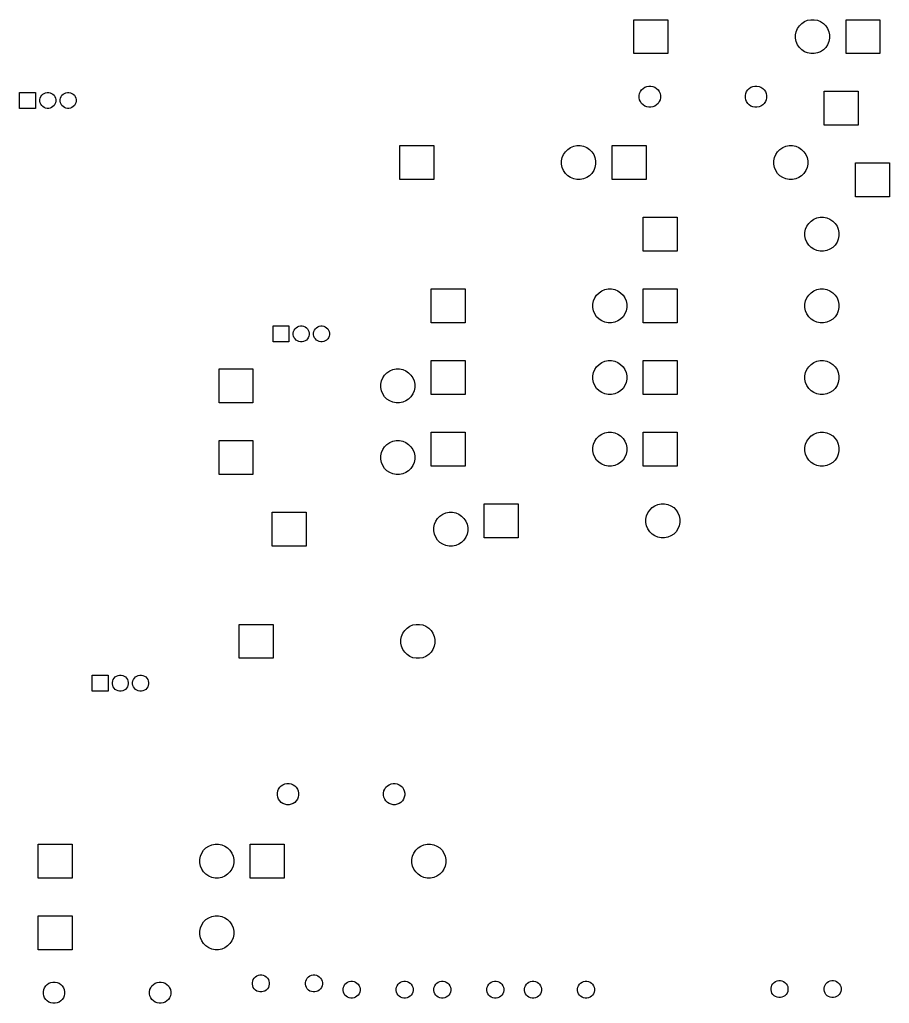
# Model space of a CAD drawing. Extents: x 30 to 480, y -170 to -28.
# Drawn here: x 314.2 to 396.2, y -170.4 to -77.7 of the extents above; entities that cross this region are included whole.
import ezdxf

# ---------------------------------------------------------------- set-up
doc = ezdxf.new("R2010")
doc.units = 0
doc.layers.add('BLACK', color=7, linetype='CONTINUOUS')

msp = doc.modelspace()

# ---------------------------------------------------------------- linework, layer by layer
at = {"layer": 'BLACK', "linetype": 'CONTINUOUS'}
for p, q in [((372.098, -80.94), (372.098, -77.74)), ((372.098, -77.74), (375.298, -77.74)), ((375.298, -77.74), (375.298, -80.94)), ((388.18, -77.9221), (388.471, -77.8015)), ((388.471, -77.8015), (388.78, -77.74)), ((388.78, -77.74), (389.096, -77.74)), ((389.096, -77.74), (389.405, -77.8015)), ((389.405, -77.8015), (389.696, -77.9221)), ((392.088, -80.94), (392.088, -77.74)), ((392.088, -77.74), (395.288, -77.74)), ((395.288, -77.74), (395.288, -80.94)), ((387.399, -78.8733), (387.52, -78.5821)), ((387.52, -78.5821), (387.695, -78.3201)), ((387.695, -78.3201), (387.918, -78.0972)), ((387.918, -78.0972), (388.18, -77.9221)), ((389.696, -77.9221), (389.958, -78.0972)), ((389.958, -78.0972), (390.181, -78.3201)), ((390.181, -78.3201), (390.356, -78.5821)), ((390.356, -78.5821), (390.477, -78.8733)), ((387.338, -79.1824), (387.399, -78.8733)), ((387.338, -79.4976), (387.338, -79.1824)), ((387.399, -79.8067), (387.338, -79.4976)), ((390.477, -78.8733), (390.538, -79.1824)), ((390.538, -79.4976), (390.477, -79.8067)), ((390.538, -79.1824), (390.538, -79.4976)), ((387.52, -80.0979), (387.399, -79.8067)), ((387.695, -80.3599), (387.52, -80.0979)), ((387.918, -80.5828), (387.695, -80.3599)), ((388.18, -80.7579), (387.918, -80.5828)), ((389.958, -80.5828), (389.696, -80.7579)), ((390.181, -80.3599), (389.958, -80.5828)), ((390.356, -80.0979), (390.181, -80.3599)), ((390.477, -79.8067), (390.356, -80.0979)), ((375.298, -80.94), (372.098, -80.94)), ((388.471, -80.8785), (388.18, -80.7579)), ((388.78, -80.94), (388.471, -80.8785)), ((389.096, -80.94), (388.78, -80.94)), ((389.405, -80.8785), (389.096, -80.94)), ((389.696, -80.7579), (389.405, -80.8785)), ((395.288, -80.94), (392.088, -80.94)), ((372.821, -84.3525), (372.961, -84.2132)), ((372.961, -84.2132), (373.124, -84.1038)), ((373.124, -84.1038), (373.306, -84.0284)), ((373.306, -84.0284), (373.5, -83.99)), ((373.5, -83.99), (373.696, -83.99)), ((373.696, -83.99), (373.89, -84.0284)), ((373.89, -84.0284), (374.072, -84.1038)), ((374.072, -84.1038), (374.235, -84.2132)), ((374.235, -84.2132), (374.375, -84.3525)), ((382.821, -84.3525), (382.961, -84.2132)), ((382.961, -84.2132), (383.124, -84.1038)), ((383.124, -84.1038), (383.306, -84.0284)), ((383.306, -84.0284), (383.5, -83.99)), ((383.5, -83.99), (383.696, -83.99)), ((383.696, -83.99), (383.89, -84.0284)), ((383.89, -84.0284), (384.072, -84.1038)), ((384.072, -84.1038), (384.235, -84.2132)), ((384.235, -84.2132), (384.375, -84.3525)), ((314.21, -86.094), (314.21, -84.594)), ((314.21, -84.594), (315.71, -84.594)), ((315.71, -84.594), (315.71, -86.094)), ((316.12, -85.2701), (316.149, -85.1252)), ((316.149, -85.1252), (316.205, -84.9887)), ((316.205, -84.9887), (316.287, -84.8659)), ((316.287, -84.8659), (316.392, -84.7614)), ((316.392, -84.7614), (316.515, -84.6794)), ((316.515, -84.6794), (316.651, -84.6228)), ((316.651, -84.6228), (316.796, -84.594)), ((316.796, -84.594), (316.944, -84.594)), ((316.944, -84.594), (317.089, -84.6228)), ((317.089, -84.6228), (317.225, -84.6794)), ((317.225, -84.6794), (317.348, -84.7614)), ((317.348, -84.7614), (317.453, -84.8659)), ((317.453, -84.8659), (317.535, -84.9887)), ((317.535, -84.9887), (317.591, -85.1252)), ((317.591, -85.1252), (317.62, -85.2701)), ((318.03, -85.2701), (318.059, -85.1252)), ((318.059, -85.1252), (318.115, -84.9887)), ((318.115, -84.9887), (318.197, -84.8659)), ((318.197, -84.8659), (318.302, -84.7614)), ((318.302, -84.7614), (318.425, -84.6794)), ((318.425, -84.6794), (318.561, -84.6228)), ((318.561, -84.6228), (318.706, -84.594)), ((318.706, -84.594), (318.854, -84.594)), ((318.854, -84.594), (318.999, -84.6228)), ((318.999, -84.6228), (319.135, -84.6794)), ((319.135, -84.6794), (319.258, -84.7614)), ((319.258, -84.7614), (319.363, -84.8659)), ((319.363, -84.8659), (319.445, -84.9887)), ((319.445, -84.9887), (319.501, -85.1252)), ((319.501, -85.1252), (319.53, -85.2701)), ((372.598, -84.8915), (372.636, -84.6983)), ((372.598, -85.0885), (372.598, -84.8915)), ((372.636, -85.2817), (372.598, -85.0885)), ((372.636, -84.6983), (372.712, -84.5163)), ((372.712, -84.5163), (372.821, -84.3525)), ((374.375, -84.3525), (374.484, -84.5163)), ((374.484, -84.5163), (374.56, -84.6983)), ((374.56, -84.6983), (374.598, -84.8915)), ((374.598, -85.0885), (374.56, -85.2817)), ((374.598, -84.8915), (374.598, -85.0885)), ((382.598, -84.8915), (382.636, -84.6983)), ((382.598, -85.0885), (382.598, -84.8915)), ((382.636, -85.2817), (382.598, -85.0885)), ((382.636, -84.6983), (382.712, -84.5163)), ((382.712, -84.5163), (382.821, -84.3525)), ((384.375, -84.3525), (384.484, -84.5163)), ((384.484, -84.5163), (384.56, -84.6983)), ((384.56, -84.6983), (384.598, -84.8915)), ((384.598, -85.0885), (384.56, -85.2817)), ((384.598, -84.8915), (384.598, -85.0885)), ((390.028, -87.69), (390.028, -84.49)), ((390.028, -84.49), (393.228, -84.49)), ((393.228, -84.49), (393.228, -87.69)), ((315.71, -86.094), (314.21, -86.094)), ((316.12, -85.4179), (316.12, -85.2701)), ((316.149, -85.5628), (316.12, -85.4179)), ((316.205, -85.6993), (316.149, -85.5628)), ((316.287, -85.8221), (316.205, -85.6993)), ((316.392, -85.9266), (316.287, -85.8221)), ((316.515, -86.0086), (316.392, -85.9266)), ((316.651, -86.0652), (316.515, -86.0086)), ((316.796, -86.094), (316.651, -86.0652)), ((316.944, -86.094), (316.796, -86.094)), ((317.089, -86.0652), (316.944, -86.094)), ((317.225, -86.0086), (317.089, -86.0652)), ((317.348, -85.9266), (317.225, -86.0086)), ((317.453, -85.8221), (317.348, -85.9266)), ((317.535, -85.6993), (317.453, -85.8221)), ((317.591, -85.5628), (317.535, -85.6993)), ((317.62, -85.4179), (317.591, -85.5628)), ((317.62, -85.2701), (317.62, -85.4179)), ((318.03, -85.4179), (318.03, -85.2701)), ((318.059, -85.5628), (318.03, -85.4179)), ((318.115, -85.6993), (318.059, -85.5628)), ((318.197, -85.8221), (318.115, -85.6993)), ((318.302, -85.9266), (318.197, -85.8221)), ((318.425, -86.0086), (318.302, -85.9266)), ((318.561, -86.0652), (318.425, -86.0086)), ((318.706, -86.094), (318.561, -86.0652)), ((318.854, -86.094), (318.706, -86.094)), ((318.999, -86.0652), (318.854, -86.094)), ((319.135, -86.0086), (318.999, -86.0652)), ((319.258, -85.9266), (319.135, -86.0086)), ((319.363, -85.8221), (319.258, -85.9266)), ((319.445, -85.6993), (319.363, -85.8221)), ((319.501, -85.5628), (319.445, -85.6993)), ((319.53, -85.4179), (319.501, -85.5628)), ((319.53, -85.2701), (319.53, -85.4179)), ((372.712, -85.4637), (372.636, -85.2817)), ((372.821, -85.6275), (372.712, -85.4637)), ((372.961, -85.7668), (372.821, -85.6275)), ((373.124, -85.8762), (372.961, -85.7668)), ((373.306, -85.9516), (373.124, -85.8762)), ((373.5, -85.99), (373.306, -85.9516)), ((373.696, -85.99), (373.5, -85.99)), ((373.89, -85.9516), (373.696, -85.99)), ((374.072, -85.8762), (373.89, -85.9516)), ((374.235, -85.7668), (374.072, -85.8762)), ((374.375, -85.6275), (374.235, -85.7668)), ((374.484, -85.4637), (374.375, -85.6275)), ((374.56, -85.2817), (374.484, -85.4637)), ((382.712, -85.4637), (382.636, -85.2817)), ((382.821, -85.6275), (382.712, -85.4637)), ((382.961, -85.7668), (382.821, -85.6275)), ((383.124, -85.8762), (382.961, -85.7668)), ((383.306, -85.9516), (383.124, -85.8762)), ((383.5, -85.99), (383.306, -85.9516)), ((383.696, -85.99), (383.5, -85.99)), ((383.89, -85.9516), (383.696, -85.99)), ((384.072, -85.8762), (383.89, -85.9516)), ((384.235, -85.7668), (384.072, -85.8762)), ((384.375, -85.6275), (384.235, -85.7668)), ((384.484, -85.4637), (384.375, -85.6275)), ((384.56, -85.2817), (384.484, -85.4637)), ((393.228, -87.69), (390.028, -87.69)), ((350.048, -92.8), (350.048, -89.6)), ((350.048, -89.6), (353.248, -89.6)), ((353.248, -89.6), (353.248, -92.8)), ((365.868, -89.9572), (366.13, -89.7821)), ((366.13, -89.7821), (366.421, -89.6615)), ((366.421, -89.6615), (366.73, -89.6)), ((366.73, -89.6), (367.046, -89.6)), ((367.046, -89.6), (367.355, -89.6615)), ((367.355, -89.6615), (367.646, -89.7821)), ((367.646, -89.7821), (367.908, -89.9572)), ((370.038, -92.8), (370.038, -89.6)), ((370.038, -89.6), (373.238, -89.6)), ((373.238, -89.6), (373.238, -92.8)), ((385.858, -89.9572), (386.12, -89.7821)), ((386.12, -89.7821), (386.411, -89.6615)), ((386.411, -89.6615), (386.72, -89.6)), ((386.72, -89.6), (387.036, -89.6)), ((387.036, -89.6), (387.345, -89.6615)), ((387.345, -89.6615), (387.636, -89.7821)), ((387.636, -89.7821), (387.898, -89.9572)), ((365.288, -91.0424), (365.349, -90.7333)), ((365.349, -90.7333), (365.47, -90.4421)), ((365.47, -90.4421), (365.645, -90.1801)), ((365.645, -90.1801), (365.868, -89.9572)), ((367.908, -89.9572), (368.131, -90.1801)), ((368.131, -90.1801), (368.306, -90.4421)), ((368.306, -90.4421), (368.427, -90.7333)), ((368.427, -90.7333), (368.488, -91.0424)), ((385.278, -91.0424), (385.339, -90.7333)), ((385.339, -90.7333), (385.46, -90.4421)), ((385.46, -90.4421), (385.635, -90.1801)), ((385.635, -90.1801), (385.858, -89.9572)), ((387.898, -89.9572), (388.121, -90.1801)), ((388.121, -90.1801), (388.296, -90.4421)), ((388.296, -90.4421), (388.417, -90.7333)), ((388.417, -90.7333), (388.478, -91.0424)), ((365.288, -91.3576), (365.288, -91.0424)), ((365.349, -91.6667), (365.288, -91.3576)), ((365.47, -91.9579), (365.349, -91.6667)), ((368.427, -91.6667), (368.306, -91.9579)), ((368.488, -91.3576), (368.427, -91.6667)), ((368.488, -91.0424), (368.488, -91.3576)), ((385.278, -91.3576), (385.278, -91.0424)), ((385.339, -91.6667), (385.278, -91.3576)), ((385.46, -91.9579), (385.339, -91.6667)), ((388.417, -91.6667), (388.296, -91.9579)), ((388.478, -91.3576), (388.417, -91.6667)), ((388.478, -91.0424), (388.478, -91.3576)), ((392.968, -94.44), (392.968, -91.24)), ((392.968, -91.24), (396.168, -91.24)), ((396.168, -91.24), (396.168, -94.44)), ((365.645, -92.2199), (365.47, -91.9579)), ((365.868, -92.4428), (365.645, -92.2199)), ((366.13, -92.6179), (365.868, -92.4428)), ((366.421, -92.7385), (366.13, -92.6179)), ((367.646, -92.6179), (367.355, -92.7385)), ((367.908, -92.4428), (367.646, -92.6179)), ((368.131, -92.2199), (367.908, -92.4428)), ((368.306, -91.9579), (368.131, -92.2199)), ((385.635, -92.2199), (385.46, -91.9579)), ((385.858, -92.4428), (385.635, -92.2199)), ((386.12, -92.6179), (385.858, -92.4428)), ((386.411, -92.7385), (386.12, -92.6179)), ((387.636, -92.6179), (387.345, -92.7385)), ((387.898, -92.4428), (387.636, -92.6179)), ((388.121, -92.2199), (387.898, -92.4428)), ((388.296, -91.9579), (388.121, -92.2199)), ((353.248, -92.8), (350.048, -92.8)), ((366.73, -92.8), (366.421, -92.7385)), ((367.046, -92.8), (366.73, -92.8)), ((367.355, -92.7385), (367.046, -92.8)), ((373.238, -92.8), (370.038, -92.8)), ((386.72, -92.8), (386.411, -92.7385)), ((387.036, -92.8), (386.72, -92.8)), ((387.345, -92.7385), (387.036, -92.8)), ((396.168, -94.44), (392.968, -94.44)), ((372.978, -99.55), (372.978, -96.35)), ((372.978, -96.35), (376.178, -96.35)), ((376.178, -96.35), (376.178, -99.55)), ((389.351, -96.4115), (389.66, -96.35)), ((389.66, -96.35), (389.976, -96.35)), ((389.976, -96.35), (390.285, -96.4115)), ((388.279, -97.4833), (388.4, -97.1921)), ((388.4, -97.1921), (388.575, -96.9301)), ((388.575, -96.9301), (388.798, -96.7072)), ((388.798, -96.7072), (389.06, -96.5321)), ((389.06, -96.5321), (389.351, -96.4115)), ((390.285, -96.4115), (390.576, -96.5321)), ((390.576, -96.5321), (390.838, -96.7072)), ((390.838, -96.7072), (391.061, -96.9301)), ((391.061, -96.9301), (391.236, -97.1921)), ((391.236, -97.1921), (391.357, -97.4833)), ((388.218, -97.7924), (388.279, -97.4833)), ((388.218, -98.1076), (388.218, -97.7924)), ((388.279, -98.4167), (388.218, -98.1076)), ((391.357, -97.4833), (391.418, -97.7924)), ((391.418, -98.1076), (391.357, -98.4167)), ((391.418, -97.7924), (391.418, -98.1076)), ((388.4, -98.7079), (388.279, -98.4167)), ((388.575, -98.9699), (388.4, -98.7079)), ((388.798, -99.1928), (388.575, -98.9699)), ((391.061, -98.9699), (390.838, -99.1928)), ((391.236, -98.7079), (391.061, -98.9699)), ((391.357, -98.4167), (391.236, -98.7079)), ((376.178, -99.55), (372.978, -99.55)), ((389.06, -99.3679), (388.798, -99.1928)), ((389.351, -99.4885), (389.06, -99.3679)), ((389.66, -99.55), (389.351, -99.4885)), ((389.976, -99.55), (389.66, -99.55)), ((390.285, -99.4885), (389.976, -99.55)), ((390.576, -99.3679), (390.285, -99.4885)), ((390.838, -99.1928), (390.576, -99.3679)), ((352.988, -106.3), (352.988, -103.1)), ((352.988, -103.1), (356.188, -103.1)), ((356.188, -103.1), (356.188, -106.3)), ((368.41, -103.942), (368.585, -103.68)), ((368.585, -103.68), (368.808, -103.457)), ((368.808, -103.457), (369.07, -103.282)), ((369.07, -103.282), (369.361, -103.161)), ((369.361, -103.161), (369.67, -103.1)), ((369.67, -103.1), (369.986, -103.1)), ((369.986, -103.1), (370.295, -103.161)), ((370.295, -103.161), (370.586, -103.282)), ((370.586, -103.282), (370.848, -103.457)), ((370.848, -103.457), (371.071, -103.68)), ((371.071, -103.68), (371.246, -103.942)), ((372.978, -106.3), (372.978, -103.1)), ((372.978, -103.1), (376.178, -103.1)), ((376.178, -103.1), (376.178, -106.3)), ((388.4, -103.942), (388.575, -103.68)), ((388.575, -103.68), (388.798, -103.457)), ((388.798, -103.457), (389.06, -103.282)), ((389.06, -103.282), (389.351, -103.161)), ((389.351, -103.161), (389.66, -103.1)), ((389.66, -103.1), (389.976, -103.1)), ((389.976, -103.1), (390.285, -103.161)), ((390.285, -103.161), (390.576, -103.282)), ((390.576, -103.282), (390.838, -103.457)), ((390.838, -103.457), (391.061, -103.68)), ((391.061, -103.68), (391.236, -103.942)), ((368.228, -104.542), (368.289, -104.233)), ((368.228, -104.858), (368.228, -104.542)), ((368.289, -104.233), (368.41, -103.942)), ((371.246, -103.942), (371.367, -104.233)), ((371.367, -104.233), (371.428, -104.542)), ((371.428, -104.542), (371.428, -104.858)), ((388.218, -104.542), (388.279, -104.233)), ((388.218, -104.858), (388.218, -104.542)), ((388.279, -104.233), (388.4, -103.942)), ((391.236, -103.942), (391.357, -104.233)), ((391.357, -104.233), (391.418, -104.542)), ((391.418, -104.542), (391.418, -104.858)), ((368.289, -105.167), (368.228, -104.858)), ((368.41, -105.458), (368.289, -105.167)), ((368.585, -105.72), (368.41, -105.458)), ((371.246, -105.458), (371.071, -105.72)), ((371.367, -105.167), (371.246, -105.458)), ((371.428, -104.858), (371.367, -105.167)), ((388.279, -105.167), (388.218, -104.858)), ((388.4, -105.458), (388.279, -105.167)), ((388.575, -105.72), (388.4, -105.458)), ((391.236, -105.458), (391.061, -105.72)), ((391.357, -105.167), (391.236, -105.458)), ((391.418, -104.858), (391.357, -105.167)), ((356.188, -106.3), (352.988, -106.3)), ((368.808, -105.943), (368.585, -105.72)), ((369.07, -106.118), (368.808, -105.943)), ((369.361, -106.239), (369.07, -106.118)), ((369.67, -106.3), (369.361, -106.239)), ((369.986, -106.3), (369.67, -106.3)), ((370.295, -106.239), (369.986, -106.3)), ((370.586, -106.118), (370.295, -106.239)), ((370.848, -105.943), (370.586, -106.118)), ((371.071, -105.72), (370.848, -105.943)), ((376.178, -106.3), (372.978, -106.3)), ((388.798, -105.943), (388.575, -105.72)), ((389.06, -106.118), (388.798, -105.943)), ((389.351, -106.239), (389.06, -106.118)), ((389.66, -106.3), (389.351, -106.239)), ((389.976, -106.3), (389.66, -106.3)), ((390.285, -106.239), (389.976, -106.3)), ((390.576, -106.118), (390.285, -106.239)), ((390.838, -105.943), (390.576, -106.118)), ((391.061, -105.72), (390.838, -105.943)), ((338.088, -108.09), (338.088, -106.59)), ((338.088, -106.59), (339.588, -106.59)), ((339.588, -106.59), (339.588, -108.09)), ((339.998, -107.266), (340.027, -107.121)), ((339.998, -107.414), (339.998, -107.266)), ((340.027, -107.559), (339.998, -107.414)), ((340.027, -107.121), (340.083, -106.985)), ((340.083, -106.985), (340.165, -106.862)), ((340.165, -106.862), (340.27, -106.757)), ((340.27, -106.757), (340.393, -106.675)), ((340.393, -106.675), (340.529, -106.619)), ((340.529, -106.619), (340.674, -106.59)), ((340.674, -106.59), (340.822, -106.59)), ((340.822, -106.59), (340.967, -106.619)), ((340.967, -106.619), (341.103, -106.675)), ((341.103, -106.675), (341.226, -106.757)), ((341.226, -106.757), (341.331, -106.862)), ((341.331, -106.862), (341.413, -106.985)), ((341.413, -106.985), (341.469, -107.121)), ((341.469, -107.121), (341.498, -107.266)), ((341.498, -107.414), (341.469, -107.559)), ((341.498, -107.266), (341.498, -107.414)), ((341.908, -107.266), (341.937, -107.121)), ((341.908, -107.414), (341.908, -107.266)), ((341.937, -107.559), (341.908, -107.414)), ((341.937, -107.121), (341.993, -106.985)), ((341.993, -106.985), (342.075, -106.862)), ((342.075, -106.862), (342.18, -106.757)), ((342.18, -106.757), (342.303, -106.675)), ((342.303, -106.675), (342.439, -106.619)), ((342.439, -106.619), (342.584, -106.59)), ((342.584, -106.59), (342.732, -106.59)), ((342.732, -106.59), (342.877, -106.619)), ((342.877, -106.619), (343.013, -106.675)), ((343.013, -106.675), (343.136, -106.757)), ((343.136, -106.757), (343.241, -106.862)), ((343.241, -106.862), (343.323, -106.985)), ((343.323, -106.985), (343.379, -107.121)), ((343.379, -107.121), (343.408, -107.266)), ((343.408, -107.414), (343.379, -107.559)), ((343.408, -107.266), (343.408, -107.414)), ((339.588, -108.09), (338.088, -108.09)), ((340.083, -107.695), (340.027, -107.559)), ((340.165, -107.818), (340.083, -107.695)), ((340.27, -107.923), (340.165, -107.818)), ((340.393, -108.005), (340.27, -107.923)), ((340.529, -108.061), (340.393, -108.005)), ((340.674, -108.09), (340.529, -108.061)), ((340.822, -108.09), (340.674, -108.09)), ((340.967, -108.061), (340.822, -108.09)), ((341.103, -108.005), (340.967, -108.061)), ((341.226, -107.923), (341.103, -108.005)), ((341.331, -107.818), (341.226, -107.923)), ((341.413, -107.695), (341.331, -107.818)), ((341.469, -107.559), (341.413, -107.695)), ((341.993, -107.695), (341.937, -107.559)), ((342.075, -107.818), (341.993, -107.695)), ((342.18, -107.923), (342.075, -107.818)), ((342.303, -108.005), (342.18, -107.923)), ((342.439, -108.061), (342.303, -108.005)), ((342.584, -108.09), (342.439, -108.061)), ((342.732, -108.09), (342.584, -108.09)), ((342.877, -108.061), (342.732, -108.09)), ((343.013, -108.005), (342.877, -108.061)), ((343.136, -107.923), (343.013, -108.005)), ((343.241, -107.818), (343.136, -107.923)), ((343.323, -107.695), (343.241, -107.818)), ((343.379, -107.559), (343.323, -107.695)), ((352.988, -113.05), (352.988, -109.85)), ((352.988, -109.85), (356.188, -109.85)), ((356.188, -109.85), (356.188, -113.05)), ((368.585, -110.43), (368.808, -110.207)), ((368.808, -110.207), (369.07, -110.032)), ((369.07, -110.032), (369.361, -109.911)), ((369.361, -109.911), (369.67, -109.85)), ((369.67, -109.85), (369.986, -109.85)), ((369.986, -109.85), (370.295, -109.911)), ((370.295, -109.911), (370.586, -110.032)), ((370.586, -110.032), (370.848, -110.207)), ((370.848, -110.207), (371.071, -110.43)), ((372.978, -113.05), (372.978, -109.85)), ((372.978, -109.85), (376.178, -109.85)), ((376.178, -109.85), (376.178, -113.05)), ((388.575, -110.43), (388.798, -110.207)), ((388.798, -110.207), (389.06, -110.032)), ((389.06, -110.032), (389.351, -109.911)), ((389.351, -109.911), (389.66, -109.85)), ((389.66, -109.85), (389.976, -109.85)), ((389.976, -109.85), (390.285, -109.911)), ((390.285, -109.911), (390.576, -110.032)), ((390.576, -110.032), (390.838, -110.207)), ((390.838, -110.207), (391.061, -110.43)), ((332.998, -113.84), (332.998, -110.64)), ((332.998, -110.64), (336.198, -110.64)), ((336.198, -110.64), (336.198, -113.84)), ((348.595, -111.22), (348.818, -110.997)), ((348.818, -110.997), (349.08, -110.822)), ((349.08, -110.822), (349.371, -110.701)), ((349.371, -110.701), (349.68, -110.64)), ((349.68, -110.64), (349.996, -110.64)), ((349.996, -110.64), (350.305, -110.701)), ((350.305, -110.701), (350.596, -110.822)), ((350.596, -110.822), (350.858, -110.997)), ((350.858, -110.997), (351.081, -111.22)), ((368.228, -111.292), (368.289, -110.983)), ((368.289, -110.983), (368.41, -110.692)), ((368.41, -110.692), (368.585, -110.43)), ((371.071, -110.43), (371.246, -110.692)), ((371.246, -110.692), (371.367, -110.983)), ((371.367, -110.983), (371.428, -111.292)), ((388.218, -111.292), (388.279, -110.983)), ((388.279, -110.983), (388.4, -110.692)), ((388.4, -110.692), (388.575, -110.43)), ((391.061, -110.43), (391.236, -110.692)), ((391.236, -110.692), (391.357, -110.983)), ((391.357, -110.983), (391.418, -111.292)), ((348.238, -112.082), (348.299, -111.773)), ((348.238, -112.398), (348.238, -112.082)), ((348.299, -111.773), (348.42, -111.482)), ((348.42, -111.482), (348.595, -111.22)), ((351.081, -111.22), (351.256, -111.482)), ((351.256, -111.482), (351.377, -111.773)), ((351.377, -111.773), (351.438, -112.082)), ((351.438, -112.082), (351.438, -112.398)), ((368.228, -111.608), (368.228, -111.292)), ((368.289, -111.917), (368.228, -111.608)), ((368.41, -112.208), (368.289, -111.917)), ((371.367, -111.917), (371.246, -112.208)), ((371.428, -111.608), (371.367, -111.917)), ((371.428, -111.292), (371.428, -111.608)), ((388.218, -111.608), (388.218, -111.292)), ((388.279, -111.917), (388.218, -111.608)), ((388.4, -112.208), (388.279, -111.917)), ((391.357, -111.917), (391.236, -112.208)), ((391.418, -111.608), (391.357, -111.917)), ((391.418, -111.292), (391.418, -111.608)), ((348.299, -112.707), (348.238, -112.398)), ((348.42, -112.998), (348.299, -112.707)), ((348.595, -113.26), (348.42, -112.998)), ((351.256, -112.998), (351.081, -113.26)), ((351.377, -112.707), (351.256, -112.998)), ((351.438, -112.398), (351.377, -112.707)), ((368.585, -112.47), (368.41, -112.208)), ((368.808, -112.693), (368.585, -112.47)), ((369.07, -112.868), (368.808, -112.693)), ((369.361, -112.989), (369.07, -112.868)), ((369.67, -113.05), (369.361, -112.989)), ((370.295, -112.989), (369.986, -113.05)), ((370.586, -112.868), (370.295, -112.989)), ((370.848, -112.693), (370.586, -112.868)), ((371.071, -112.47), (370.848, -112.693)), ((371.246, -112.208), (371.071, -112.47)), ((388.575, -112.47), (388.4, -112.208)), ((388.798, -112.693), (388.575, -112.47)), ((389.06, -112.868), (388.798, -112.693)), ((389.351, -112.989), (389.06, -112.868)), ((389.66, -113.05), (389.351, -112.989)), ((390.285, -112.989), (389.976, -113.05)), ((390.576, -112.868), (390.285, -112.989)), ((390.838, -112.693), (390.576, -112.868)), ((391.061, -112.47), (390.838, -112.693)), ((391.236, -112.208), (391.061, -112.47)), ((336.198, -113.84), (332.998, -113.84)), ((348.818, -113.483), (348.595, -113.26)), ((349.08, -113.658), (348.818, -113.483)), ((349.371, -113.779), (349.08, -113.658)), ((349.68, -113.84), (349.371, -113.779)), ((349.996, -113.84), (349.68, -113.84)), ((350.305, -113.779), (349.996, -113.84)), ((350.596, -113.658), (350.305, -113.779)), ((350.858, -113.483), (350.596, -113.658)), ((351.081, -113.26), (350.858, -113.483)), ((356.188, -113.05), (352.988, -113.05)), ((369.986, -113.05), (369.67, -113.05)), ((376.178, -113.05), (372.978, -113.05)), ((389.976, -113.05), (389.66, -113.05)), ((352.988, -119.8), (352.988, -116.6)), ((352.988, -116.6), (356.188, -116.6)), ((356.188, -116.6), (356.188, -119.8)), ((369.07, -116.782), (369.361, -116.661)), ((369.361, -116.661), (369.67, -116.6)), ((369.67, -116.6), (369.986, -116.6)), ((369.986, -116.6), (370.295, -116.661)), ((370.295, -116.661), (370.586, -116.782)), ((372.978, -119.8), (372.978, -116.6)), ((372.978, -116.6), (376.178, -116.6)), ((376.178, -116.6), (376.178, -119.8)), ((389.06, -116.782), (389.351, -116.661)), ((389.351, -116.661), (389.66, -116.6)), ((389.66, -116.6), (389.976, -116.6)), ((389.976, -116.6), (390.285, -116.661)), ((390.285, -116.661), (390.576, -116.782)), ((332.998, -120.59), (332.998, -117.39)), ((332.998, -117.39), (336.198, -117.39)), ((336.198, -117.39), (336.198, -120.59)), ((348.818, -117.747), (349.08, -117.572)), ((349.08, -117.572), (349.371, -117.451)), ((349.371, -117.451), (349.68, -117.39)), ((349.68, -117.39), (349.996, -117.39)), ((349.996, -117.39), (350.305, -117.451)), ((350.305, -117.451), (350.596, -117.572)), ((350.596, -117.572), (350.858, -117.747)), ((368.289, -117.733), (368.41, -117.442)), ((368.41, -117.442), (368.585, -117.18)), ((368.585, -117.18), (368.808, -116.957)), ((368.808, -116.957), (369.07, -116.782)), ((370.586, -116.782), (370.848, -116.957)), ((370.848, -116.957), (371.071, -117.18)), ((371.071, -117.18), (371.246, -117.442)), ((371.246, -117.442), (371.367, -117.733)), ((388.279, -117.733), (388.4, -117.442)), ((388.4, -117.442), (388.575, -117.18)), ((388.575, -117.18), (388.798, -116.957)), ((388.798, -116.957), (389.06, -116.782)), ((390.576, -116.782), (390.838, -116.957)), ((390.838, -116.957), (391.061, -117.18)), ((391.061, -117.18), (391.236, -117.442)), ((391.236, -117.442), (391.357, -117.733)), ((348.238, -118.832), (348.299, -118.523)), ((348.299, -118.523), (348.42, -118.232)), ((348.42, -118.232), (348.595, -117.97)), ((348.595, -117.97), (348.818, -117.747)), ((350.858, -117.747), (351.081, -117.97)), ((351.081, -117.97), (351.256, -118.232)), ((351.256, -118.232), (351.377, -118.523)), ((351.377, -118.523), (351.438, -118.832)), ((368.228, -118.042), (368.289, -117.733)), ((368.228, -118.358), (368.228, -118.042)), ((368.289, -118.667), (368.228, -118.358)), ((371.367, -117.733), (371.428, -118.042)), ((371.428, -118.358), (371.367, -118.667)), ((371.428, -118.042), (371.428, -118.358)), ((388.218, -118.042), (388.279, -117.733)), ((388.218, -118.358), (388.218, -118.042)), ((388.279, -118.667), (388.218, -118.358)), ((391.357, -117.733), (391.418, -118.042)), ((391.418, -118.358), (391.357, -118.667)), ((391.418, -118.042), (391.418, -118.358)), ((348.238, -119.148), (348.238, -118.832)), ((348.299, -119.457), (348.238, -119.148)), ((348.42, -119.748), (348.299, -119.457)), ((351.377, -119.457), (351.256, -119.748)), ((351.438, -119.148), (351.377, -119.457)), ((351.438, -118.832), (351.438, -119.148)), ((368.41, -118.958), (368.289, -118.667)), ((368.585, -119.22), (368.41, -118.958)), ((368.808, -119.443), (368.585, -119.22)), ((369.07, -119.618), (368.808, -119.443)), ((370.848, -119.443), (370.586, -119.618)), ((371.071, -119.22), (370.848, -119.443)), ((371.246, -118.958), (371.071, -119.22)), ((371.367, -118.667), (371.246, -118.958)), ((388.4, -118.958), (388.279, -118.667)), ((388.575, -119.22), (388.4, -118.958)), ((388.798, -119.443), (388.575, -119.22)), ((389.06, -119.618), (388.798, -119.443)), ((390.838, -119.443), (390.576, -119.618)), ((391.061, -119.22), (390.838, -119.443)), ((391.236, -118.958), (391.061, -119.22)), ((391.357, -118.667), (391.236, -118.958)), ((348.595, -120.01), (348.42, -119.748)), ((348.818, -120.233), (348.595, -120.01)), ((349.08, -120.408), (348.818, -120.233)), ((349.371, -120.529), (349.08, -120.408)), ((350.596, -120.408), (350.305, -120.529)), ((350.858, -120.233), (350.596, -120.408)), ((351.081, -120.01), (350.858, -120.233)), ((351.256, -119.748), (351.081, -120.01)), ((356.188, -119.8), (352.988, -119.8)), ((369.361, -119.739), (369.07, -119.618)), ((369.67, -119.8), (369.361, -119.739)), ((369.986, -119.8), (369.67, -119.8)), ((370.295, -119.739), (369.986, -119.8)), ((370.586, -119.618), (370.295, -119.739)), ((376.178, -119.8), (372.978, -119.8)), ((389.351, -119.739), (389.06, -119.618)), ((389.66, -119.8), (389.351, -119.739)), ((389.976, -119.8), (389.66, -119.8)), ((390.285, -119.739), (389.976, -119.8)), ((390.576, -119.618), (390.285, -119.739)), ((336.198, -120.59), (332.998, -120.59)), ((349.68, -120.59), (349.371, -120.529)), ((349.996, -120.59), (349.68, -120.59)), ((350.305, -120.529), (349.996, -120.59)), ((337.998, -127.34), (337.998, -124.14)), ((337.998, -124.14), (341.198, -124.14)), ((341.198, -124.14), (341.198, -127.34)), ((354.371, -124.201), (354.68, -124.14)), ((354.68, -124.14), (354.996, -124.14)), ((354.996, -124.14), (355.305, -124.201)), ((357.988, -126.55), (357.988, -123.35)), ((357.988, -123.35), (361.188, -123.35)), ((361.188, -123.35), (361.188, -126.55)), ((373.41, -124.192), (373.585, -123.93)), ((373.585, -123.93), (373.808, -123.707)), ((373.808, -123.707), (374.07, -123.532)), ((374.07, -123.532), (374.361, -123.411)), ((374.361, -123.411), (374.67, -123.35)), ((374.67, -123.35), (374.986, -123.35)), ((374.986, -123.35), (375.295, -123.411)), ((375.295, -123.411), (375.586, -123.532)), ((375.586, -123.532), (375.848, -123.707)), ((375.848, -123.707), (376.071, -123.93)), ((376.071, -123.93), (376.246, -124.192)), ((353.299, -125.273), (353.42, -124.982)), ((353.42, -124.982), (353.595, -124.72)), ((353.595, -124.72), (353.818, -124.497)), ((353.818, -124.497), (354.08, -124.322)), ((354.08, -124.322), (354.371, -124.201)), ((355.305, -124.201), (355.596, -124.322)), ((355.596, -124.322), (355.858, -124.497)), ((355.858, -124.497), (356.081, -124.72)), ((356.081, -124.72), (356.256, -124.982)), ((356.256, -124.982), (356.377, -125.273)), ((373.228, -124.792), (373.289, -124.483)), ((373.228, -125.108), (373.228, -124.792)), ((373.289, -124.483), (373.41, -124.192)), ((376.246, -124.192), (376.367, -124.483)), ((376.367, -124.483), (376.428, -124.792)), ((376.428, -124.792), (376.428, -125.108)), ((353.238, -125.582), (353.299, -125.273)), ((353.238, -125.898), (353.238, -125.582)), ((353.299, -126.207), (353.238, -125.898)), ((356.377, -125.273), (356.438, -125.582)), ((356.438, -125.898), (356.377, -126.207)), ((356.438, -125.582), (356.438, -125.898)), ((373.289, -125.417), (373.228, -125.108)), ((373.41, -125.708), (373.289, -125.417)), ((373.585, -125.97), (373.41, -125.708)), ((373.808, -126.193), (373.585, -125.97)), ((376.071, -125.97), (375.848, -126.193)), ((376.246, -125.708), (376.071, -125.97)), ((376.367, -125.417), (376.246, -125.708)), ((376.428, -125.108), (376.367, -125.417)), ((353.42, -126.498), (353.299, -126.207)), ((353.595, -126.76), (353.42, -126.498)), ((353.818, -126.983), (353.595, -126.76)), ((356.081, -126.76), (355.858, -126.983)), ((356.256, -126.498), (356.081, -126.76)), ((356.377, -126.207), (356.256, -126.498)), ((361.188, -126.55), (357.988, -126.55)), ((374.07, -126.368), (373.808, -126.193)), ((374.361, -126.489), (374.07, -126.368)), ((374.67, -126.55), (374.361, -126.489)), ((374.986, -126.55), (374.67, -126.55)), ((375.295, -126.489), (374.986, -126.55)), ((375.586, -126.368), (375.295, -126.489)), ((375.848, -126.193), (375.586, -126.368)), ((341.198, -127.34), (337.998, -127.34)), ((354.08, -127.158), (353.818, -126.983)), ((354.371, -127.279), (354.08, -127.158)), ((354.68, -127.34), (354.371, -127.279)), ((354.996, -127.34), (354.68, -127.34)), ((355.305, -127.279), (354.996, -127.34)), ((355.596, -127.158), (355.305, -127.279)), ((355.858, -126.983), (355.596, -127.158)), ((334.903, -137.9), (334.903, -134.7)), ((334.903, -134.7), (338.103, -134.7)), ((338.103, -134.7), (338.103, -137.9)), ((350.325, -135.542), (350.5, -135.28)), ((350.5, -135.28), (350.723, -135.057)), ((350.723, -135.057), (350.985, -134.882)), ((350.985, -134.882), (351.276, -134.761)), ((351.276, -134.761), (351.585, -134.7)), ((351.585, -134.7), (351.901, -134.7)), ((351.901, -134.7), (352.21, -134.761)), ((352.21, -134.761), (352.501, -134.882)), ((352.501, -134.882), (352.763, -135.057)), ((352.763, -135.057), (352.986, -135.28)), ((352.986, -135.28), (353.161, -135.542)), ((350.143, -136.142), (350.204, -135.833)), ((350.143, -136.458), (350.143, -136.142)), ((350.204, -135.833), (350.325, -135.542)), ((353.161, -135.542), (353.282, -135.833)), ((353.282, -135.833), (353.343, -136.142)), ((353.343, -136.142), (353.343, -136.458)), ((350.204, -136.767), (350.143, -136.458)), ((350.325, -137.058), (350.204, -136.767)), ((350.5, -137.32), (350.325, -137.058)), ((353.161, -137.058), (352.986, -137.32)), ((353.282, -136.767), (353.161, -137.058)), ((353.343, -136.458), (353.282, -136.767)), ((338.103, -137.9), (334.903, -137.9)), ((350.723, -137.543), (350.5, -137.32)), ((350.985, -137.718), (350.723, -137.543)), ((351.276, -137.839), (350.985, -137.718)), ((351.585, -137.9), (351.276, -137.839)), ((351.901, -137.9), (351.585, -137.9)), ((352.21, -137.839), (351.901, -137.9)), ((352.501, -137.718), (352.21, -137.839)), ((352.763, -137.543), (352.501, -137.718)), ((352.986, -137.32), (352.763, -137.543)), ((321.038, -140.99), (321.038, -139.49)), ((321.038, -139.49), (322.538, -139.49)), ((322.538, -139.49), (322.538, -140.99)), ((322.977, -140.021), (323.033, -139.885)), ((323.033, -139.885), (323.115, -139.762)), ((323.115, -139.762), (323.22, -139.657)), ((323.22, -139.657), (323.343, -139.575)), ((323.343, -139.575), (323.479, -139.519)), ((323.479, -139.519), (323.624, -139.49)), ((323.624, -139.49), (323.772, -139.49)), ((323.772, -139.49), (323.917, -139.519)), ((323.917, -139.519), (324.053, -139.575)), ((324.053, -139.575), (324.176, -139.657)), ((324.176, -139.657), (324.281, -139.762)), ((324.281, -139.762), (324.363, -139.885)), ((324.363, -139.885), (324.419, -140.021)), ((324.887, -140.021), (324.943, -139.885)), ((324.943, -139.885), (325.025, -139.762)), ((325.025, -139.762), (325.13, -139.657)), ((325.13, -139.657), (325.253, -139.575)), ((325.253, -139.575), (325.389, -139.519)), ((325.389, -139.519), (325.534, -139.49)), ((325.534, -139.49), (325.682, -139.49)), ((325.682, -139.49), (325.827, -139.519)), ((325.827, -139.519), (325.963, -139.575)), ((325.963, -139.575), (326.086, -139.657)), ((326.086, -139.657), (326.191, -139.762)), ((326.191, -139.762), (326.273, -139.885)), ((326.273, -139.885), (326.329, -140.021)), ((322.948, -140.166), (322.977, -140.021)), ((322.948, -140.314), (322.948, -140.166)), ((322.977, -140.459), (322.948, -140.314)), ((323.033, -140.595), (322.977, -140.459)), ((323.115, -140.718), (323.033, -140.595)), ((323.22, -140.823), (323.115, -140.718)), ((323.343, -140.905), (323.22, -140.823)), ((324.176, -140.823), (324.053, -140.905)), ((324.281, -140.718), (324.176, -140.823)), ((324.363, -140.595), (324.281, -140.718)), ((324.419, -140.459), (324.363, -140.595)), ((324.419, -140.021), (324.448, -140.166)), ((324.448, -140.314), (324.419, -140.459)), ((324.448, -140.166), (324.448, -140.314)), ((324.858, -140.166), (324.887, -140.021)), ((324.858, -140.314), (324.858, -140.166)), ((324.887, -140.459), (324.858, -140.314)), ((324.943, -140.595), (324.887, -140.459)), ((325.025, -140.718), (324.943, -140.595)), ((325.13, -140.823), (325.025, -140.718)), ((325.253, -140.905), (325.13, -140.823)), ((326.086, -140.823), (325.963, -140.905)), ((326.191, -140.718), (326.086, -140.823)), ((326.273, -140.595), (326.191, -140.718)), ((326.329, -140.459), (326.273, -140.595)), ((326.329, -140.021), (326.358, -140.166)), ((326.358, -140.314), (326.329, -140.459)), ((326.358, -140.166), (326.358, -140.314)), ((322.538, -140.99), (321.038, -140.99)), ((323.479, -140.961), (323.343, -140.905)), ((323.624, -140.99), (323.479, -140.961)), ((323.772, -140.99), (323.624, -140.99)), ((323.917, -140.961), (323.772, -140.99)), ((324.053, -140.905), (323.917, -140.961)), ((325.389, -140.961), (325.253, -140.905)), ((325.534, -140.99), (325.389, -140.961)), ((325.682, -140.99), (325.534, -140.99)), ((325.827, -140.961), (325.682, -140.99)), ((325.963, -140.905), (325.827, -140.961)), ((338.612, -150.216), (338.721, -150.053)), ((338.721, -150.053), (338.861, -149.913)), ((338.861, -149.913), (339.024, -149.804)), ((339.024, -149.804), (339.206, -149.728)), ((339.206, -149.728), (339.4, -149.69)), ((339.4, -149.69), (339.596, -149.69)), ((339.596, -149.69), (339.79, -149.728)), ((339.79, -149.728), (339.972, -149.804)), ((339.972, -149.804), (340.135, -149.913)), ((340.135, -149.913), (340.275, -150.053)), ((340.275, -150.053), (340.384, -150.216)), ((348.612, -150.216), (348.721, -150.053)), ((348.721, -150.053), (348.861, -149.913)), ((348.861, -149.913), (349.024, -149.804)), ((349.024, -149.804), (349.206, -149.728)), ((349.206, -149.728), (349.4, -149.69)), ((349.4, -149.69), (349.596, -149.69)), ((349.596, -149.69), (349.79, -149.728)), ((349.79, -149.728), (349.972, -149.804)), ((349.972, -149.804), (350.135, -149.913)), ((350.135, -149.913), (350.275, -150.053)), ((350.275, -150.053), (350.384, -150.216)), ((338.498, -150.592), (338.536, -150.398)), ((338.498, -150.788), (338.498, -150.592)), ((338.536, -150.982), (338.498, -150.788)), ((338.536, -150.398), (338.612, -150.216)), ((338.612, -151.164), (338.536, -150.982)), ((340.384, -150.216), (340.46, -150.398)), ((340.46, -150.982), (340.384, -151.164)), ((340.46, -150.398), (340.498, -150.592)), ((340.498, -150.788), (340.46, -150.982)), ((340.498, -150.592), (340.498, -150.788)), ((348.498, -150.592), (348.536, -150.398)), ((348.498, -150.788), (348.498, -150.592)), ((348.536, -150.982), (348.498, -150.788)), ((348.536, -150.398), (348.612, -150.216)), ((348.612, -151.164), (348.536, -150.982)), ((350.384, -150.216), (350.46, -150.398)), ((350.46, -150.982), (350.384, -151.164)), ((350.46, -150.398), (350.498, -150.592)), ((350.498, -150.788), (350.46, -150.982)), ((350.498, -150.592), (350.498, -150.788)), ((338.721, -151.327), (338.612, -151.164)), ((338.861, -151.467), (338.721, -151.327)), ((339.024, -151.576), (338.861, -151.467)), ((339.206, -151.652), (339.024, -151.576)), ((339.4, -151.69), (339.206, -151.652)), ((339.596, -151.69), (339.4, -151.69)), ((339.79, -151.652), (339.596, -151.69)), ((339.972, -151.576), (339.79, -151.652)), ((340.135, -151.467), (339.972, -151.576)), ((340.275, -151.327), (340.135, -151.467)), ((340.384, -151.164), (340.275, -151.327)), ((348.721, -151.327), (348.612, -151.164)), ((348.861, -151.467), (348.721, -151.327)), ((349.024, -151.576), (348.861, -151.467)), ((349.206, -151.652), (349.024, -151.576)), ((349.4, -151.69), (349.206, -151.652)), ((349.596, -151.69), (349.4, -151.69)), ((349.79, -151.652), (349.596, -151.69)), ((349.972, -151.576), (349.79, -151.652)), ((350.135, -151.467), (349.972, -151.576)), ((350.275, -151.327), (350.135, -151.467)), ((350.384, -151.164), (350.275, -151.327)), ((315.948, -158.6), (315.948, -155.4)), ((315.948, -155.4), (319.148, -155.4)), ((319.148, -155.4), (319.148, -158.6)), ((331.768, -155.757), (332.03, -155.582)), ((332.03, -155.582), (332.321, -155.461)), ((332.321, -155.461), (332.63, -155.4)), ((332.63, -155.4), (332.946, -155.4)), ((332.946, -155.4), (333.255, -155.461)), ((333.255, -155.461), (333.546, -155.582)), ((333.546, -155.582), (333.808, -155.757)), ((335.938, -158.6), (335.938, -155.4)), ((335.938, -155.4), (339.138, -155.4)), ((339.138, -155.4), (339.138, -158.6)), ((351.758, -155.757), (352.02, -155.582)), ((352.02, -155.582), (352.311, -155.461)), ((352.311, -155.461), (352.62, -155.4)), ((352.62, -155.4), (352.936, -155.4)), ((352.936, -155.4), (353.245, -155.461)), ((353.245, -155.461), (353.536, -155.582)), ((353.536, -155.582), (353.798, -155.757)), ((331.188, -156.842), (331.249, -156.533)), ((331.249, -156.533), (331.37, -156.242)), ((331.37, -156.242), (331.545, -155.98)), ((331.545, -155.98), (331.768, -155.757)), ((333.808, -155.757), (334.031, -155.98)), ((334.031, -155.98), (334.206, -156.242)), ((334.206, -156.242), (334.327, -156.533)), ((334.327, -156.533), (334.388, -156.842)), ((351.178, -156.842), (351.239, -156.533)), ((351.239, -156.533), (351.36, -156.242)), ((351.36, -156.242), (351.535, -155.98)), ((351.535, -155.98), (351.758, -155.757)), ((353.798, -155.757), (354.021, -155.98)), ((354.021, -155.98), (354.196, -156.242)), ((354.196, -156.242), (354.317, -156.533)), ((354.317, -156.533), (354.378, -156.842)), ((331.188, -157.158), (331.188, -156.842)), ((331.249, -157.467), (331.188, -157.158)), ((331.37, -157.758), (331.249, -157.467)), ((334.327, -157.467), (334.206, -157.758)), ((334.388, -157.158), (334.327, -157.467)), ((334.388, -156.842), (334.388, -157.158)), ((351.178, -157.158), (351.178, -156.842)), ((351.239, -157.467), (351.178, -157.158)), ((351.36, -157.758), (351.239, -157.467)), ((354.317, -157.467), (354.196, -157.758)), ((354.378, -157.158), (354.317, -157.467)), ((354.378, -156.842), (354.378, -157.158)), ((331.545, -158.02), (331.37, -157.758)), ((331.768, -158.243), (331.545, -158.02)), ((332.03, -158.418), (331.768, -158.243)), ((332.321, -158.539), (332.03, -158.418)), ((333.546, -158.418), (333.255, -158.539)), ((333.808, -158.243), (333.546, -158.418)), ((334.031, -158.02), (333.808, -158.243)), ((334.206, -157.758), (334.031, -158.02)), ((351.535, -158.02), (351.36, -157.758)), ((351.758, -158.243), (351.535, -158.02)), ((352.02, -158.418), (351.758, -158.243)), ((352.311, -158.539), (352.02, -158.418)), ((353.536, -158.418), (353.245, -158.539)), ((353.798, -158.243), (353.536, -158.418)), ((354.021, -158.02), (353.798, -158.243)), ((354.196, -157.758), (354.021, -158.02)), ((319.148, -158.6), (315.948, -158.6)), ((332.63, -158.6), (332.321, -158.539)), ((332.946, -158.6), (332.63, -158.6)), ((333.255, -158.539), (332.946, -158.6)), ((339.138, -158.6), (335.938, -158.6)), ((352.62, -158.6), (352.311, -158.539)), ((352.936, -158.6), (352.62, -158.6)), ((353.245, -158.539), (352.936, -158.6)), ((315.948, -165.35), (315.948, -162.15)), ((315.948, -162.15), (319.148, -162.15)), ((319.148, -162.15), (319.148, -165.35)), ((332.321, -162.211), (332.63, -162.15)), ((332.63, -162.15), (332.946, -162.15)), ((332.946, -162.15), (333.255, -162.211)), ((331.249, -163.283), (331.37, -162.992)), ((331.37, -162.992), (331.545, -162.73)), ((331.545, -162.73), (331.768, -162.507)), ((331.768, -162.507), (332.03, -162.332)), ((332.03, -162.332), (332.321, -162.211)), ((333.255, -162.211), (333.546, -162.332)), ((333.546, -162.332), (333.808, -162.507)), ((333.808, -162.507), (334.031, -162.73)), ((334.031, -162.73), (334.206, -162.992)), ((334.206, -162.992), (334.327, -163.283)), ((331.188, -163.592), (331.249, -163.283)), ((331.188, -163.908), (331.188, -163.592)), ((331.249, -164.217), (331.188, -163.908)), ((334.327, -163.283), (334.388, -163.592)), ((334.388, -163.908), (334.327, -164.217)), ((334.388, -163.592), (334.388, -163.908)), ((331.37, -164.508), (331.249, -164.217)), ((331.545, -164.77), (331.37, -164.508)), ((331.768, -164.993), (331.545, -164.77)), ((334.031, -164.77), (333.808, -164.993)), ((334.206, -164.508), (334.031, -164.77)), ((334.327, -164.217), (334.206, -164.508)), ((319.148, -165.35), (315.948, -165.35)), ((332.03, -165.168), (331.768, -164.993)), ((332.321, -165.289), (332.03, -165.168)), ((332.63, -165.35), (332.321, -165.289)), ((332.946, -165.35), (332.63, -165.35)), ((333.255, -165.289), (332.946, -165.35)), ((333.546, -165.168), (333.255, -165.289)), ((333.808, -164.993), (333.546, -165.168)), ((316.671, -168.763), (316.811, -168.623)), ((316.811, -168.623), (316.974, -168.514)), ((316.974, -168.514), (317.156, -168.438)), ((317.156, -168.438), (317.35, -168.4)), ((317.35, -168.4), (317.546, -168.4)), ((317.546, -168.4), (317.74, -168.438)), ((317.74, -168.438), (317.922, -168.514)), ((317.922, -168.514), (318.085, -168.623)), ((318.085, -168.623), (318.225, -168.763)), ((326.671, -168.763), (326.811, -168.623)), ((326.811, -168.623), (326.974, -168.514)), ((326.974, -168.514), (327.156, -168.438)), ((327.156, -168.438), (327.35, -168.4)), ((327.35, -168.4), (327.546, -168.4)), ((327.546, -168.4), (327.74, -168.438)), ((327.74, -168.438), (327.922, -168.514)), ((327.922, -168.514), (328.085, -168.623)), ((328.085, -168.623), (328.225, -168.763)), ((336.138, -168.451), (336.169, -168.297)), ((336.138, -168.609), (336.138, -168.451)), ((336.169, -168.763), (336.138, -168.609)), ((336.169, -168.297), (336.229, -168.151)), ((336.229, -168.151), (336.317, -168.02)), ((336.317, -168.02), (336.428, -167.909)), ((336.428, -167.909), (336.559, -167.821)), ((336.559, -167.821), (336.705, -167.761)), ((336.705, -167.761), (336.859, -167.73)), ((336.859, -167.73), (337.017, -167.73)), ((337.017, -167.73), (337.171, -167.761)), ((337.171, -167.761), (337.317, -167.821)), ((337.317, -167.821), (337.448, -167.909)), ((337.448, -167.909), (337.559, -168.02)), ((337.559, -168.02), (337.647, -168.151)), ((337.647, -168.151), (337.707, -168.297)), ((337.707, -168.297), (337.738, -168.451)), ((337.738, -168.609), (337.707, -168.763)), ((337.738, -168.451), (337.738, -168.609)), ((341.138, -168.451), (341.169, -168.297)), ((341.138, -168.609), (341.138, -168.451)), ((341.169, -168.763), (341.138, -168.609)), ((341.169, -168.297), (341.229, -168.151)), ((341.229, -168.151), (341.317, -168.02)), ((341.317, -168.02), (341.428, -167.909)), ((341.428, -167.909), (341.559, -167.821)), ((341.559, -167.821), (341.705, -167.761)), ((341.705, -167.761), (341.859, -167.73)), ((341.859, -167.73), (342.017, -167.73)), ((342.017, -167.73), (342.171, -167.761)), ((342.171, -167.761), (342.317, -167.821)), ((342.317, -167.821), (342.448, -167.909)), ((342.448, -167.909), (342.559, -168.02)), ((342.559, -168.02), (342.647, -168.151)), ((342.647, -168.151), (342.707, -168.297)), ((342.707, -168.297), (342.738, -168.451)), ((342.738, -168.609), (342.707, -168.763)), ((342.738, -168.451), (342.738, -168.609)), ((344.779, -168.741), (344.867, -168.61)), ((344.867, -168.61), (344.978, -168.499)), ((344.978, -168.499), (345.109, -168.411)), ((345.109, -168.411), (345.255, -168.351)), ((345.255, -168.351), (345.409, -168.32)), ((345.409, -168.32), (345.567, -168.32)), ((345.567, -168.32), (345.721, -168.351)), ((345.721, -168.351), (345.867, -168.411)), ((345.867, -168.411), (345.998, -168.499)), ((345.998, -168.499), (346.109, -168.61)), ((346.109, -168.61), (346.197, -168.741)), ((349.779, -168.741), (349.867, -168.61)), ((349.867, -168.61), (349.978, -168.499)), ((349.978, -168.499), (350.109, -168.411)), ((350.109, -168.411), (350.255, -168.351)), ((350.255, -168.351), (350.409, -168.32)), ((350.409, -168.32), (350.567, -168.32)), ((350.567, -168.32), (350.721, -168.351)), ((350.721, -168.351), (350.867, -168.411)), ((350.867, -168.411), (350.998, -168.499)), ((350.998, -168.499), (351.109, -168.61)), ((351.109, -168.61), (351.197, -168.741)), ((353.329, -168.741), (353.417, -168.61)), ((353.417, -168.61), (353.528, -168.499)), ((353.528, -168.499), (353.659, -168.411)), ((353.659, -168.411), (353.805, -168.351)), ((353.805, -168.351), (353.959, -168.32)), ((353.959, -168.32), (354.117, -168.32)), ((354.117, -168.32), (354.271, -168.351)), ((354.271, -168.351), (354.417, -168.411)), ((354.417, -168.411), (354.548, -168.499)), ((354.548, -168.499), (354.659, -168.61)), ((354.659, -168.61), (354.747, -168.741)), ((358.329, -168.741), (358.417, -168.61)), ((358.417, -168.61), (358.528, -168.499)), ((358.528, -168.499), (358.659, -168.411)), ((358.659, -168.411), (358.805, -168.351)), ((358.805, -168.351), (358.959, -168.32)), ((358.959, -168.32), (359.117, -168.32)), ((359.117, -168.32), (359.271, -168.351)), ((359.271, -168.351), (359.417, -168.411)), ((359.417, -168.411), (359.548, -168.499)), ((359.548, -168.499), (359.659, -168.61)), ((359.659, -168.61), (359.747, -168.741)), ((361.879, -168.741), (361.967, -168.61)), ((361.967, -168.61), (362.078, -168.499)), ((362.078, -168.499), (362.209, -168.411)), ((362.209, -168.411), (362.355, -168.351)), ((362.355, -168.351), (362.509, -168.32)), ((362.509, -168.32), (362.667, -168.32)), ((362.667, -168.32), (362.821, -168.351)), ((362.821, -168.351), (362.967, -168.411)), ((362.967, -168.411), (363.098, -168.499)), ((363.098, -168.499), (363.209, -168.61)), ((363.209, -168.61), (363.297, -168.741)), ((366.879, -168.741), (366.967, -168.61)), ((366.967, -168.61), (367.078, -168.499)), ((367.078, -168.499), (367.209, -168.411)), ((367.209, -168.411), (367.355, -168.351)), ((367.355, -168.351), (367.509, -168.32)), ((367.509, -168.32), (367.667, -168.32)), ((367.667, -168.32), (367.821, -168.351)), ((367.821, -168.351), (367.967, -168.411)), ((367.967, -168.411), (368.098, -168.499)), ((368.098, -168.499), (368.209, -168.61)), ((368.209, -168.61), (368.297, -168.741)), ((385.109, -168.681), (385.197, -168.55)), ((385.197, -168.55), (385.308, -168.439)), ((385.308, -168.439), (385.439, -168.351)), ((385.439, -168.351), (385.585, -168.291)), ((385.585, -168.291), (385.739, -168.26)), ((385.739, -168.26), (385.897, -168.26)), ((385.897, -168.26), (386.051, -168.291)), ((386.051, -168.291), (386.197, -168.351)), ((386.197, -168.351), (386.328, -168.439)), ((386.328, -168.439), (386.439, -168.55)), ((386.439, -168.55), (386.527, -168.681)), ((390.109, -168.681), (390.197, -168.55)), ((390.197, -168.55), (390.308, -168.439)), ((390.308, -168.439), (390.439, -168.351)), ((390.439, -168.351), (390.585, -168.291)), ((390.585, -168.291), (390.739, -168.26)), ((390.739, -168.26), (390.897, -168.26)), ((390.897, -168.26), (391.051, -168.291)), ((391.051, -168.291), (391.197, -168.351)), ((391.197, -168.351), (391.328, -168.439)), ((391.328, -168.439), (391.439, -168.55)), ((391.439, -168.55), (391.527, -168.681)), ((316.448, -169.302), (316.486, -169.108)), ((316.448, -169.498), (316.448, -169.302)), ((316.486, -169.692), (316.448, -169.498)), ((316.486, -169.108), (316.562, -168.926)), ((316.562, -168.926), (316.671, -168.763)), ((318.225, -168.763), (318.334, -168.926)), ((318.334, -168.926), (318.41, -169.108)), ((318.41, -169.108), (318.448, -169.302)), ((318.448, -169.498), (318.41, -169.692)), ((318.448, -169.302), (318.448, -169.498)), ((326.448, -169.302), (326.486, -169.108)), ((326.448, -169.498), (326.448, -169.302)), ((326.486, -169.692), (326.448, -169.498)), ((326.486, -169.108), (326.562, -168.926)), ((326.562, -168.926), (326.671, -168.763)), ((328.225, -168.763), (328.334, -168.926)), ((328.334, -168.926), (328.41, -169.108)), ((328.41, -169.108), (328.448, -169.302)), ((328.448, -169.498), (328.41, -169.692)), ((328.448, -169.302), (328.448, -169.498)), ((336.229, -168.909), (336.169, -168.763)), ((336.317, -169.04), (336.229, -168.909)), ((336.428, -169.151), (336.317, -169.04)), ((336.559, -169.239), (336.428, -169.151)), ((336.705, -169.299), (336.559, -169.239)), ((336.859, -169.33), (336.705, -169.299)), ((337.017, -169.33), (336.859, -169.33)), ((337.171, -169.299), (337.017, -169.33)), ((337.317, -169.239), (337.171, -169.299)), ((337.448, -169.151), (337.317, -169.239)), ((337.559, -169.04), (337.448, -169.151)), ((337.647, -168.909), (337.559, -169.04)), ((337.707, -168.763), (337.647, -168.909)), ((341.229, -168.909), (341.169, -168.763)), ((341.317, -169.04), (341.229, -168.909)), ((341.428, -169.151), (341.317, -169.04)), ((341.559, -169.239), (341.428, -169.151)), ((341.705, -169.299), (341.559, -169.239)), ((341.859, -169.33), (341.705, -169.299)), ((342.017, -169.33), (341.859, -169.33)), ((342.171, -169.299), (342.017, -169.33)), ((342.317, -169.239), (342.171, -169.299)), ((342.448, -169.151), (342.317, -169.239)), ((342.559, -169.04), (342.448, -169.151)), ((342.647, -168.909), (342.559, -169.04)), ((342.707, -168.763), (342.647, -168.909)), ((344.688, -169.041), (344.719, -168.887)), ((344.688, -169.199), (344.688, -169.041)), ((344.719, -169.353), (344.688, -169.199)), ((344.719, -168.887), (344.779, -168.741)), ((344.779, -169.499), (344.719, -169.353)), ((344.867, -169.63), (344.779, -169.499)), ((346.197, -169.499), (346.109, -169.63)), ((346.197, -168.741), (346.257, -168.887)), ((346.257, -169.353), (346.197, -169.499)), ((346.257, -168.887), (346.288, -169.041)), ((346.288, -169.199), (346.257, -169.353)), ((346.288, -169.041), (346.288, -169.199)), ((349.688, -169.041), (349.719, -168.887)), ((349.688, -169.199), (349.688, -169.041)), ((349.719, -169.353), (349.688, -169.199)), ((349.719, -168.887), (349.779, -168.741)), ((349.779, -169.499), (349.719, -169.353)), ((349.867, -169.63), (349.779, -169.499)), ((351.197, -169.499), (351.109, -169.63)), ((351.197, -168.741), (351.257, -168.887)), ((351.257, -169.353), (351.197, -169.499)), ((351.257, -168.887), (351.288, -169.041)), ((351.288, -169.199), (351.257, -169.353)), ((351.288, -169.041), (351.288, -169.199)), ((353.238, -169.041), (353.269, -168.887)), ((353.238, -169.199), (353.238, -169.041)), ((353.269, -169.353), (353.238, -169.199)), ((353.269, -168.887), (353.329, -168.741)), ((353.329, -169.499), (353.269, -169.353)), ((353.417, -169.63), (353.329, -169.499)), ((354.747, -169.499), (354.659, -169.63)), ((354.747, -168.741), (354.807, -168.887)), ((354.807, -169.353), (354.747, -169.499)), ((354.807, -168.887), (354.838, -169.041)), ((354.838, -169.199), (354.807, -169.353)), ((354.838, -169.041), (354.838, -169.199)), ((358.238, -169.041), (358.269, -168.887)), ((358.238, -169.199), (358.238, -169.041)), ((358.269, -169.353), (358.238, -169.199)), ((358.269, -168.887), (358.329, -168.741)), ((358.329, -169.499), (358.269, -169.353)), ((358.417, -169.63), (358.329, -169.499)), ((359.747, -169.499), (359.659, -169.63)), ((359.747, -168.741), (359.807, -168.887)), ((359.807, -169.353), (359.747, -169.499)), ((359.807, -168.887), (359.838, -169.041)), ((359.838, -169.199), (359.807, -169.353)), ((359.838, -169.041), (359.838, -169.199)), ((361.788, -169.041), (361.819, -168.887)), ((361.788, -169.199), (361.788, -169.041)), ((361.819, -169.353), (361.788, -169.199)), ((361.819, -168.887), (361.879, -168.741)), ((361.879, -169.499), (361.819, -169.353)), ((361.967, -169.63), (361.879, -169.499)), ((363.297, -169.499), (363.209, -169.63)), ((363.297, -168.741), (363.357, -168.887)), ((363.357, -169.353), (363.297, -169.499)), ((363.357, -168.887), (363.388, -169.041)), ((363.388, -169.199), (363.357, -169.353)), ((363.388, -169.041), (363.388, -169.199)), ((366.788, -169.041), (366.819, -168.887)), ((366.788, -169.199), (366.788, -169.041)), ((366.819, -169.353), (366.788, -169.199)), ((366.819, -168.887), (366.879, -168.741)), ((366.879, -169.499), (366.819, -169.353)), ((366.967, -169.63), (366.879, -169.499)), ((368.297, -169.499), (368.209, -169.63)), ((368.297, -168.741), (368.357, -168.887)), ((368.357, -169.353), (368.297, -169.499)), ((368.357, -168.887), (368.388, -169.041)), ((368.388, -169.199), (368.357, -169.353)), ((368.388, -169.041), (368.388, -169.199)), ((385.018, -168.981), (385.049, -168.827)), ((385.018, -169.139), (385.018, -168.981)), ((385.049, -169.293), (385.018, -169.139)), ((385.049, -168.827), (385.109, -168.681)), ((385.109, -169.439), (385.049, -169.293)), ((385.197, -169.57), (385.109, -169.439)), ((386.527, -169.439), (386.439, -169.57)), ((386.527, -168.681), (386.587, -168.827)), ((386.587, -169.293), (386.527, -169.439)), ((386.587, -168.827), (386.618, -168.981)), ((386.618, -169.139), (386.587, -169.293)), ((386.618, -168.981), (386.618, -169.139)), ((390.018, -168.981), (390.049, -168.827)), ((390.018, -169.139), (390.018, -168.981)), ((390.049, -169.293), (390.018, -169.139)), ((390.049, -168.827), (390.109, -168.681)), ((390.109, -169.439), (390.049, -169.293)), ((390.197, -169.57), (390.109, -169.439)), ((391.527, -169.439), (391.439, -169.57)), ((391.527, -168.681), (391.587, -168.827)), ((391.587, -169.293), (391.527, -169.439)), ((391.587, -168.827), (391.618, -168.981)), ((391.618, -169.139), (391.587, -169.293)), ((391.618, -168.981), (391.618, -169.139)), ((316.562, -169.874), (316.486, -169.692)), ((316.671, -170.037), (316.562, -169.874)), ((316.811, -170.177), (316.671, -170.037)), ((316.974, -170.286), (316.811, -170.177)), ((317.156, -170.362), (316.974, -170.286)), ((317.35, -170.4), (317.156, -170.362)), ((317.546, -170.4), (317.35, -170.4)), ((317.74, -170.362), (317.546, -170.4)), ((317.922, -170.286), (317.74, -170.362)), ((318.085, -170.177), (317.922, -170.286)), ((318.225, -170.037), (318.085, -170.177)), ((318.334, -169.874), (318.225, -170.037)), ((318.41, -169.692), (318.334, -169.874)), ((326.562, -169.874), (326.486, -169.692)), ((326.671, -170.037), (326.562, -169.874)), ((326.811, -170.177), (326.671, -170.037)), ((326.974, -170.286), (326.811, -170.177)), ((327.156, -170.362), (326.974, -170.286)), ((327.35, -170.4), (327.156, -170.362)), ((327.546, -170.4), (327.35, -170.4)), ((327.74, -170.362), (327.546, -170.4)), ((327.922, -170.286), (327.74, -170.362)), ((328.085, -170.177), (327.922, -170.286)), ((328.225, -170.037), (328.085, -170.177)), ((328.334, -169.874), (328.225, -170.037)), ((328.41, -169.692), (328.334, -169.874)), ((344.978, -169.741), (344.867, -169.63)), ((345.109, -169.829), (344.978, -169.741)), ((345.255, -169.889), (345.109, -169.829)), ((345.409, -169.92), (345.255, -169.889)), ((345.567, -169.92), (345.409, -169.92)), ((345.721, -169.889), (345.567, -169.92)), ((345.867, -169.829), (345.721, -169.889)), ((345.998, -169.741), (345.867, -169.829)), ((346.109, -169.63), (345.998, -169.741)), ((349.978, -169.741), (349.867, -169.63)), ((350.109, -169.829), (349.978, -169.741)), ((350.255, -169.889), (350.109, -169.829)), ((350.409, -169.92), (350.255, -169.889)), ((350.567, -169.92), (350.409, -169.92)), ((350.721, -169.889), (350.567, -169.92)), ((350.867, -169.829), (350.721, -169.889)), ((350.998, -169.741), (350.867, -169.829)), ((351.109, -169.63), (350.998, -169.741)), ((353.528, -169.741), (353.417, -169.63)), ((353.659, -169.829), (353.528, -169.741)), ((353.805, -169.889), (353.659, -169.829)), ((353.959, -169.92), (353.805, -169.889)), ((354.117, -169.92), (353.959, -169.92)), ((354.271, -169.889), (354.117, -169.92)), ((354.417, -169.829), (354.271, -169.889)), ((354.548, -169.741), (354.417, -169.829)), ((354.659, -169.63), (354.548, -169.741)), ((358.528, -169.741), (358.417, -169.63)), ((358.659, -169.829), (358.528, -169.741)), ((358.805, -169.889), (358.659, -169.829)), ((358.959, -169.92), (358.805, -169.889)), ((359.117, -169.92), (358.959, -169.92)), ((359.271, -169.889), (359.117, -169.92)), ((359.417, -169.829), (359.271, -169.889)), ((359.548, -169.741), (359.417, -169.829)), ((359.659, -169.63), (359.548, -169.741)), ((362.078, -169.741), (361.967, -169.63)), ((362.209, -169.829), (362.078, -169.741)), ((362.355, -169.889), (362.209, -169.829)), ((362.509, -169.92), (362.355, -169.889)), ((362.667, -169.92), (362.509, -169.92)), ((362.821, -169.889), (362.667, -169.92)), ((362.967, -169.829), (362.821, -169.889)), ((363.098, -169.741), (362.967, -169.829)), ((363.209, -169.63), (363.098, -169.741)), ((367.078, -169.741), (366.967, -169.63)), ((367.209, -169.829), (367.078, -169.741)), ((367.355, -169.889), (367.209, -169.829)), ((367.509, -169.92), (367.355, -169.889)), ((367.667, -169.92), (367.509, -169.92)), ((367.821, -169.889), (367.667, -169.92)), ((367.967, -169.829), (367.821, -169.889)), ((368.098, -169.741), (367.967, -169.829)), ((368.209, -169.63), (368.098, -169.741)), ((385.308, -169.681), (385.197, -169.57)), ((385.439, -169.769), (385.308, -169.681)), ((385.585, -169.829), (385.439, -169.769)), ((385.739, -169.86), (385.585, -169.829)), ((385.897, -169.86), (385.739, -169.86)), ((386.051, -169.829), (385.897, -169.86)), ((386.197, -169.769), (386.051, -169.829)), ((386.328, -169.681), (386.197, -169.769)), ((386.439, -169.57), (386.328, -169.681)), ((390.308, -169.681), (390.197, -169.57)), ((390.439, -169.769), (390.308, -169.681)), ((390.585, -169.829), (390.439, -169.769)), ((390.739, -169.86), (390.585, -169.829)), ((390.897, -169.86), (390.739, -169.86)), ((391.051, -169.829), (390.897, -169.86)), ((391.197, -169.769), (391.051, -169.829)), ((391.328, -169.681), (391.197, -169.769)), ((391.439, -169.57), (391.328, -169.681))]:
    msp.add_line(p, q, dxfattribs=at)

doc.saveas('drawing.dxf')
